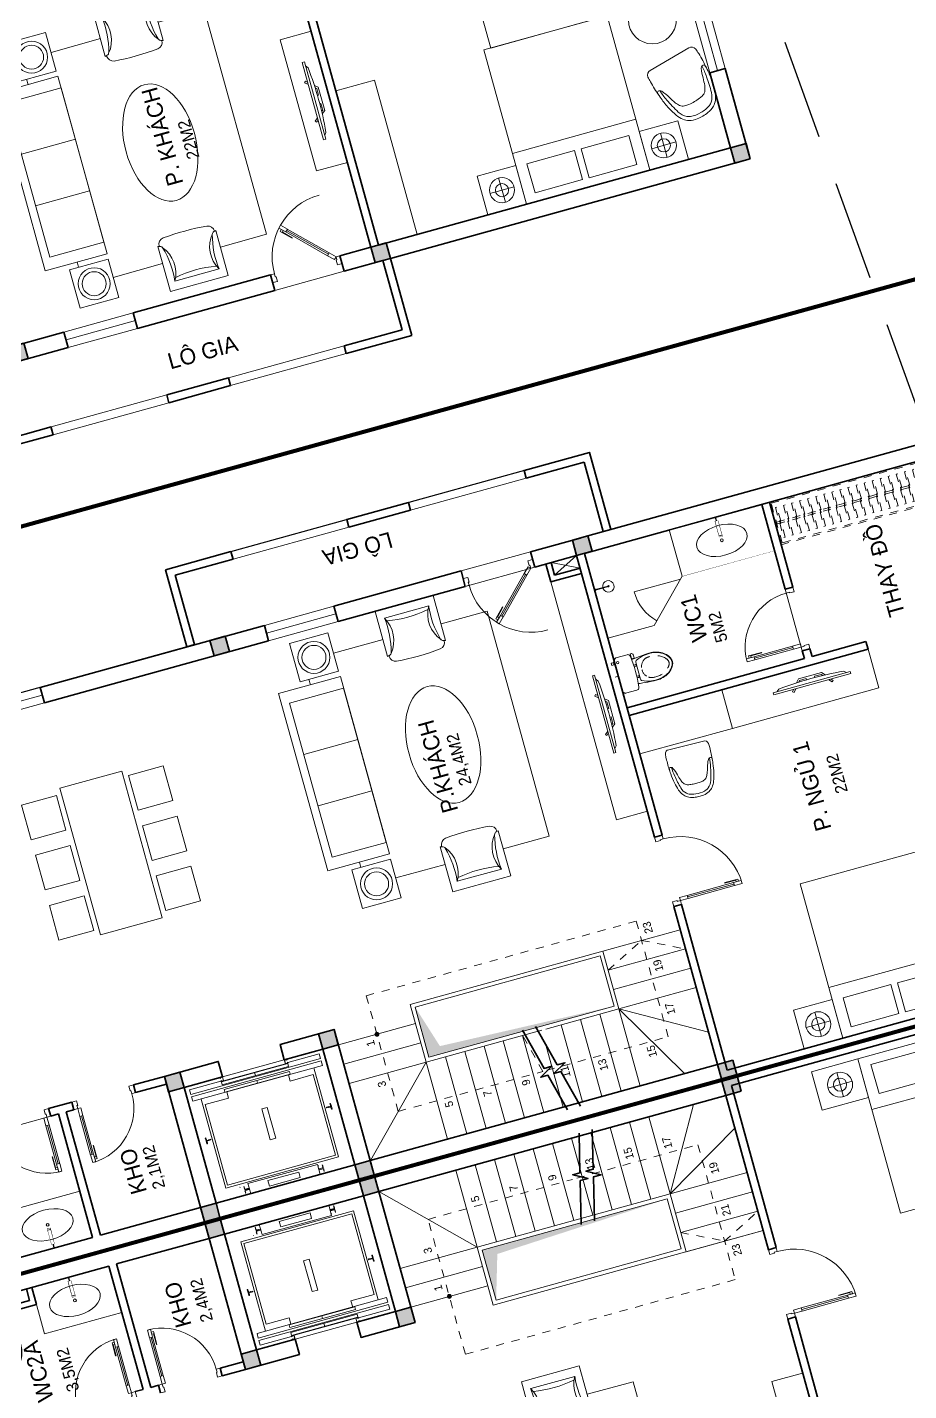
# Model space of a CAD drawing. Header units: metres. Extents: x 568336 to 569219, y 2065964 to 2066430.
# Drawn here: x 568550.93 to 568561.94, y 2066332.83 to 2066349.87 of the extents above; entities that cross this region are included whole.
import ezdxf

# ---------------------------------------------------------------- set-up
doc = ezdxf.new("R2010")
doc.units = ezdxf.units.M
for name, pattern in [('$AUDIT_BAD_LTYPE2', [0]), ('CENTER', [2, 1.25, -0.25, 0.25, -0.25]), ('HIDDEN', [0.375, 0.25, -0.125]), ('HIDDEN2', [0.1875, 0.125, -0.0625]), ('X-5M-G-MB PHONGNGU$0$HIDDEN2', [0.1875, 0.125, -0.0625]), ('xref-thap C (mb tang 32-2)$0$HIDDEN', [0.375, 0.25, -0.125])]:
    doc.linetypes.add(name, pattern=pattern)
doc.layers.get('0').update_dxf_attribs({"linetype": 'CONTINUOUS'})
doc.layers.get('DEFPOINTS').update_dxf_attribs({"linetype": 'CONTINUOUS'})
doc.layers.add('-AREA', color=2, linetype='CONTINUOUS', plot=False)
for name, color, linetype, lineweight in [('-CENTER', 143, 'CENTER', 13), ('-CONCRETE', 1, 'CONTINUOUS', 35), ('-DOOR', 137, 'CONTINUOUS', 9), ('-FURNITURE', 46, 'CONTINUOUS', 9), ('-HATCH', 8, 'CONTINUOUS', 5), ('-KH', 143, 'CONTINUOUS', 13), ('-LINE1', 7, 'CONTINUOUS', 18), ('-LINE2', 252, 'CONTINUOUS', 9), ('-TEXT', 7, 'CONTINUOUS', 15), ('-WALL', 4, 'CONTINUOUS', 35), ('TEXT25', 2, 'CONTINUOUS', 13)]:
    doc.layers.add(name, color=color, linetype=linetype, lineweight=lineweight)
doc.layers.add('-RANH GIOI LO DAT', color=12, linetype='CONTINUOUS')
doc.layers.add('RANHGIOI', color=2, linetype='HIDDEN')
doc.styles.add('SVN_AVO_thuong', font='')
doc.styles.add('T1', font='', dxfattribs={"height": 200})
doc.styles.add('vnavanth', font='', dxfattribs={"width": 0.8})
doc.styles.get('SVN_AVO_thuong').set_extended_font_data('SVN-Avo')
doc.styles.get('T1').set_extended_font_data('VNgeometric Light')
doc.styles.get('vnavanth').set_extended_font_data('.VnAvantH')

# ---------------------------------------------------------------- blocks, each defined once
blk = doc.blocks.new('A$C18091ED7')
for p, q in [((0, -42), (0, 0)), ((146, -27), (179, -27)), ((146, -27), (146, -30)), ((146, -30), (166, -30)), ((153, -37), (146, -30)), ((152, 0), (152, -27)), ((152, 0), (179, 0)), ((153, -37), (166, -37)), ((153, -40), (153, -37)), ((153, -40), (178, -40)), ((153, -40), (178, -40)), ((153, -40), (153, -42)), ((185, -30), (166, -30)), ((178, -37), (166, -37)), ((185, -30), (178, -37)), ((178, -37), (178, -40)), ((178, -40), (178, -42)), ((179, 0), (179, -27)), ((179, -27), (185, -27)), ((185, -27), (185, -30)), ((-83, -267), (-83, -300)), ((-83, -278), (-83, -288)), ((-61, -290), (-83, -290)), ((-63, -265), (-81, -265)), ((-61, -267), (-61, -300)), ((61, -267), (61, -300)), ((61, -290), (83, -290)), ((63, -265), (81, -265)), ((83, -267), (83, -300)), ((83, -278), (83, -288)), ((165, -262), (165, -290)), ((168, -260), (228, -260)), ((168, -292), (207, -292)), ((231, -274), (231, -262))]:
    blk.add_line(p, q)
for points in [[(230, -219, -0.137407), (225, -235), (222, -241, -0.236081), (198, -255, -0.051961), (-198, -255, -0.236081), (-222, -241), (-225, -235, -0.137407), (-230, -219), (-230, -72, -0.198912), (-226, -63), (-209, -46, -0.198912), (-200, -42), (0, -42), (200, -42, -0.198912), (209, -46), (226, -63, -0.198912), (230, -72)], [(144, -619, -0.212405), (26, -734, -0.027685), (-1, -739, -0.022279), (-26, -734, -0.212405), (-144, -619, -0.142796), (-167, -428, -0.093005), (-128, -309, -0.256439), (-111, -300), (0, -300), (111, -300, -0.256439), (128, -309, -0.093005), (167, -428, -0.142796)]]:
    blk.add_lwpolyline(points, format="xyb", close=True)
at = {"linetype": 'xref-thap C (mb tang 32-2)$0$HIDDEN', "ltscale": 100}
blk.add_lwpolyline([(61, -669, -0.199031), (0, -699, -0.199031), (-61, -669, -0.218924), (-132, -478, -0.153791), (-112, -404, -0.236701), (0, -348, -0.236701), (112, -404, -0.153791), (132, -478, -0.218924)], format="xyb", close=True, dxfattribs=at)
blk.add_circle((166, -78), 13.9)
for centre, radius, start, end in [((-81, -267), 1.98, 90, 180), ((-63, -267), 1.98, 0, 90), ((63, -267), 1.98, 90, 180), ((81, -267), 1.98, 0, 90), ((168, -262), 2.47, 90, 180), ((168, -290), 2.47, 180, 270), ((207, -277), 15.5, 270, 306.4659), ((168, -225), 80.1, 306.4659, 320.3123), ((228, -274), 2.47, 320.3123, 0)]:
    blk.add_arc(centre, radius, start, end)
for points in [[(-156, -259), (-157, -267), (-164, -328), (-169, -385), (-184, -528), (-136, -679), (-50, -735), (-20, -741), (0, -744)], [(156, -259), (157, -267), (164, -328), (169, -385), (184, -528), (136, -679), (50, -735), (20, -741), (0, -744)]]:
    blk.add_open_spline(points, degree=3, knots=[130.613938, 130.613938, 130.613938, 130.613938, 152.852109, 311.129351, 417.703951, 561.383393, 697.692632, 710.812262, 710.812262, 710.812262, 710.812262])
blk = doc.blocks.new('Sink_Cicle')
blk.add_lwpolyline([(17, -50), (-17, -50), (-18, -252), (17, -252)], close=True)
blk.add_circle((0, -300), 17.5)
at = {"layer": 'DEFPOINTS'}
blk.add_line((0, -100), (0, 0), dxfattribs=at)
blk.add_wipeout([(17, -50), (-17, -50), (-18, -252), (17, -252)])
at = {"layer": '-FURNITURE', "linetype": 'Continuous'}
blk.add_ellipse((0, -300), major_axis=(-325, 0), ratio=0.584615, dxfattribs=at)
blk.add_line((-18, -237), (17, -237))
blk = doc.blocks.new('A$C8a974c9c')
for p, q in [((1750, 2957), (1750, 2643)), ((1593, 2800), (1908, 2800)), ((1343, 2500), (1343, 700)), ((1750, 243), (1750, 557)), ((1593, 400), (1908, 400))]:
    blk.add_line(p, q)
for points in [[(2000, 3100), (1500, 3100), (1500, 2500), (2000, 2500)], [(1891, 2360), (1514, 2360), (1514, 1643), (1891, 1643)], [(1891, 840), (1514, 840), (1514, 1558), (1891, 1558)], [(2000, 100), (1500, 100), (1500, 700), (2000, 700)]]:
    blk.add_lwpolyline(points, close=True)
blk.add_lwpolyline([(2000, 2500), (0, 2500), (0, 700), (2000, 700), (2000, 2500)])
for centre, radius in [((1750, 2800), 157), ((1750, 2800), 82.4), ((1750, 400), 157), ((1750, 400), 82.4)]:
    blk.add_circle(centre, radius)
blk = doc.blocks.new('ghe11asdsdsdsd')
at = {"layer": '-FURNITURE', "ltscale": 5}
for p, q in [((-454, 642), (-454, -60)), ((447, 643), (445, -59)), ((339, 75), (-348, 74)), ((445, -59), (-454, -60))]:
    blk.add_line(p, q, dxfattribs=at)
for centre, radius, start, end in [((-557, 172), 481, 73.628, 77.6744), ((-330, 640), 103, 97.7909, 180.472), ((-435, 586), 50, 17.2905, 73.628), ((14, -3057), 3816, 85.1505, 95.3732), ((322, 644), 103, 359.5522, 82.2333), ((428, 586), 50, 106.2084, 162.5459), ((548, 172), 481, 102.162, 106.2084), ((-753, 311), 469, 329.603, 39.8271), ((-1717, 235), 1379, 353.2677, 15.3477), ((745, 311), 469, 140.0382, 210.2652), ((1709, 233), 1379, 164.5193, 186.6002), ((-1, -1576), 1730, 79.6029, 100.5814)]:
    blk.add_arc(centre, radius, start, end, dxfattribs=at)
blk = doc.blocks.new('GHE600')
at = {"layer": '-FURNITURE'}
for p, q in [((269950, 8710), (270650, 8710)), ((269950, 8043), (270650, 8043))]:
    blk.add_line(p, q, dxfattribs=at)
for points in [[(270146, 9595), (270146, 10095), (270646, 10095), (270646, 9595)], [(269850, 9526), (270650, 9526), (270650, 7226), (269850, 7226)], [(269950, 9376), (270650, 9376), (270650, 7376), (269950, 7376)], [(270146, 7158), (270146, 6658), (270646, 6658), (270646, 7158)]]:
    blk.add_lwpolyline(points, close=True, dxfattribs=at)
at = {"layer": '-FURNITURE', "elevation": 0}
for points in [[(271287, 9830), (270646, 9832)], [(272038, 6909), (272634, 6908), (272634, 9823), (272038, 9826)], [(270262, 9595), (270262, 9526)], [(270262, 7226), (270262, 7158)], [(270646, 6917), (271287, 6913)]]:
    blk.add_lwpolyline(points, dxfattribs=at)
at = {"layer": '-FURNITURE'}
for centre, radius in [((270396, 9845), 200), ((270396, 9845), 150), ((270396, 6908), 200), ((270396, 6908), 150)]:
    blk.add_circle(centre, radius, dxfattribs=at)
at = {"layer": '-FURNITURE', "extrusion": (0, 0, -1)}
blk.add_ellipse((271662, 8365), major_axis=(0, 750), ratio=0.589994, dxfattribs=at)
at = {"layer": '-FURNITURE', "zscale": 0.83397927038413}
for p, xscale, yscale, rotation in [((271659, 10145, 0), 0.83397927038413, 0.83397927038413, 179.9447021404027), ((271659, 6608, 0), -0.8339792703841301, 0.8339792703841301, 0.05529785959737722)]:
    blk.add_blockref('ghe11asdsdsdsd', p, dxfattribs=dict(at, xscale=xscale, yscale=yscale, rotation=rotation))
blk = doc.blocks.new('X-5M-DH-2-CORE$0$A$C75E80C28')
at = {"layer": '-LINE2', "linetype": 'Continuous', "ltscale": 2}
for p, q in [((-731, -149), (731, -149)), ((-731, -1305), (-731, -149)), ((-557, -112), (-560, -112)), ((-510, -22), (-510, -51)), ((-507, -22), (-510, -22)), ((-510, -109), (-510, -79)), ((-507, -22), (-507, -51)), ((-507, -109), (-507, -79)), ((-456, -57), (-501, -57)), ((-456, -60), (-501, -60)), ((-456, -70), (-501, -70)), ((-456, -73), (-501, -73)), ((-453, -63), (-453, -67)), ((-450, -63), (-450, -67)), ((450, -63), (450, -67)), ((453, -63), (453, -67)), ((456, -57), (501, -57)), ((456, -60), (501, -60)), ((456, -70), (501, -70)), ((456, -73), (501, -73)), ((457, -112), (460, -112)), ((507, -22), (510, -22)), ((507, -22), (507, -51)), ((507, -109), (507, -79)), ((510, -22), (510, -51)), ((510, -109), (510, -79)), ((731, -1305), (731, -149)), ((-700, -179), (700, -179)), ((-700, -1225), (-700, -179)), ((700, -1225), (700, -179)), ((840, -1305), (-840, -1305)), ((-840, -1365), (-840, -1305)), ((-700, -1225), (-400, -1225)), ((425, -1309), (-425, -1309)), ((-425, -1343), (-425, -1309)), ((425, -1343), (-425, -1343)), ((-400, -1305), (-400, -1225)), ((0, -1309), (0, -1343)), ((700, -1225), (400, -1225)), ((400, -1305), (400, -1225)), ((425, -1343), (425, -1309)), ((840, -1365), (840, -1305)), ((840, -1365), (-840, -1365)), ((840, -1395), (-840, -1395)), ((-840, -1395), (-840, -1455)), ((-840, -1455), (-435, -1455)), ((-435, -1450), (-435, -1460)), ((-435, -1450), (-400, -1450)), ((-435, -1460), (-425, -1460)), ((-435, -1490), (-435, -1500)), ((-435, -1490), (-425, -1490)), ((-435, -1500), (-400, -1500)), ((-433, -1452), (-433, -1458)), ((-433, -1452), (-402, -1452)), ((-433, -1458), (-425, -1458)), ((-433, -1492), (-433, -1498)), ((-433, -1492), (-425, -1492)), ((-433, -1498), (-402, -1498)), ((430, -1406), (-430, -1406)), ((-430, -1406), (-430, -1446)), ((430, -1446), (-430, -1446)), ((-425, -1458), (-425, -1460)), ((-425, -1490), (-425, -1492)), ((-402, -1452), (-402, -1498)), ((400, -1450), (-400, -1450)), ((-400, -1450), (-400, -1500)), ((0, -1406), (0, -1446)), ((400, -1450), (400, -1500)), ((435, -1450), (400, -1450)), ((435, -1500), (400, -1500)), ((402, -1452), (402, -1498)), ((433, -1452), (402, -1452)), ((433, -1498), (402, -1498)), ((433, -1458), (425, -1458)), ((425, -1458), (425, -1460)), ((435, -1460), (425, -1460)), ((425, -1490), (425, -1492)), ((435, -1490), (425, -1490)), ((433, -1492), (425, -1492)), ((430, -1406), (430, -1446)), ((433, -1452), (433, -1458)), ((433, -1492), (433, -1498)), ((435, -1450), (435, -1460)), ((840, -1455), (435, -1455)), ((435, -1490), (435, -1500)), ((840, -1395), (840, -1455))]:
    blk.add_line(p, q, dxfattribs=at)
for points in [[(-450, 0), (-450, -130), (450, -130), (450, 0)], [(-200, -29), (200, -29), (200, -101), (-200, -101)], [(-36, -584), (36, -584), (36, -984), (-36, -984)]]:
    blk.add_lwpolyline(points, close=True, dxfattribs=at)
for points in [[(-780, -789), (-751, -789, 0.414214), (-750, -788), (-750, -784), (-750, -780, 0.414214), (-751, -779), (-780, -779, -0.256978), (-784, -782), (-798, -782, -0.414214), (-801, -779), (-804, -749, 0.414214), (-807, -746), (-812, -746), (-812, -784), (-812, -821), (-807, -821, 0.414214), (-804, -818), (-801, -789, -0.414214), (-798, -786), (-784, -786, -0.256978), (-780, -789)], [(780, -789), (751, -789, -0.414214), (750, -788), (750, -784), (750, -780, -0.414214), (751, -779), (780, -779, 0.256978), (784, -782), (798, -782, 0.414214), (801, -779), (804, -749, -0.414214), (807, -746), (812, -746), (812, -784), (812, -821), (807, -821, -0.414214), (804, -818), (801, -789, 0.414214), (798, -786), (784, -786, 0.256978), (780, -789)]]:
    blk.add_lwpolyline(points, format="xyb", dxfattribs=at)
for centre, radius, start, end in [((-501, -51), 9.4, 180, 270), ((-501, -79), 9.4, 90, 180), ((-501, -51), 6.2, 180, 270), ((-501, -79), 6.2, 90, 180), ((-456, -63), 6.2, 0, 90), ((-456, -63), 3, 0, 90), ((-456, -67), 6.2, 270, 0), ((-456, -67), 3, 270, 0), ((456, -63), 6.2, 90, 180), ((456, -67), 6.2, 180, 270), ((456, -63), 3, 90, 180), ((456, -67), 3, 180, 270), ((501, -51), 6.2, 270, 0), ((501, -51), 9.4, 270, 0), ((501, -79), 9.4, 0, 90), ((501, -79), 6.2, 0, 90)]:
    blk.add_arc(centre, radius, start, end, dxfattribs=at)
blk = doc.blocks.new('A$C5C575821')
at = {"layer": '-CONCRETE'}
h = blk.add_hatch(color=256, dxfattribs=at)
h.dxf.hatch_style = 1
h.paths.add_polyline_path([(0, 200), (0, 0), (200, 0), (200, 200)])
blk.add_lwpolyline([(0, 0), (200, 0), (200, 200), (0, 200)], close=True, dxfattribs=at)
blk = doc.blocks.new('A$C3F71457E')
at = {"layer": '-CONCRETE'}
blk.add_lwpolyline([(0, -100), (0, 400), (-1500, 400), (-1500, -1400), (0, -1400), (0, -900), (200, -900), (200, -1600), (-1700, -1600), (-1700, 600), (200, 600), (200, -100), (0, -100)], dxfattribs=at)
at = {"layer": '-LINE1'}
blk.add_line((0, -900), (0, -100), dxfattribs=at)
at = {"layer": '-WALL'}
for p in [(-1700, 400), (0, 400), (-1700, -1600), (0, -1600)]:
    blk.add_blockref('A$C5C575821', p, dxfattribs=at)
at = {"color": 2, "rotation": 90}
blk.add_blockref('X-5M-DH-2-CORE$0$A$C75E80C28', (-1500, -500), dxfattribs=at)
blk = doc.blocks.new('*U18')
at = {"linetype": '$AUDIT_BAD_LTYPE2'}
for p, q in [((70, 100), (70, 600)), ((90, 600), (90, 100))]:
    blk.add_line(p, q, dxfattribs=at)
for points in [[(50, 600), (90, 600), (90, 700), (50, 700), (50, 600)], [(50, 603), (50, 100)], [(50, 100), (90, 100), (90, 0), (50, 0), (50, 100)]]:
    blk.add_lwpolyline(points)
for points in [[(118, 495), (118, 664), (90, 664), (90, 636), (113, 636), (113, 495)], [(0, 0), (50, 0), (50, -40), (60, -40), (60, -100), (0, -100)], [(800, 0), (750, 0), (750, -40), (740, -40), (740, -100), (800, -100)]]:
    blk.add_lwpolyline(points, close=True)
at = {"linetype": '$AUDIT_BAD_LTYPE2', "ltscale": 0.3}
blk.add_arc((50, 0), 700, 0, 90, dxfattribs=at)
blk = doc.blocks.new('*U152')
at = {"linetype": '$AUDIT_BAD_LTYPE2'}
for p, q in [((70, 100), (70, 700)), ((90, 700), (90, 100))]:
    blk.add_line(p, q, dxfattribs=at)
for points in [[(50, 700), (90, 700), (90, 800), (50, 800), (50, 700)], [(50, 703), (50, 100)], [(50, 100), (90, 100), (90, 0), (50, 0), (50, 100)]]:
    blk.add_lwpolyline(points)
for points in [[(118, 595), (118, 764), (90, 764), (90, 736), (113, 736), (113, 595)], [(0, 0), (50, 0), (50, -40), (60, -40), (60, -100), (0, -100)], [(900, 0), (850, 0), (850, -40), (840, -40), (840, -100), (900, -100)]]:
    blk.add_lwpolyline(points, close=True)
at = {"linetype": '$AUDIT_BAD_LTYPE2', "ltscale": 0.3}
blk.add_arc((50, 0), 800, 0, 90, dxfattribs=at)
blk = doc.blocks.new('M11-T2')
at = {"layer": '-HATCH', "true_color": 0x8c8896}
h = blk.add_hatch(color=252, dxfattribs=at)
h.dxf.hatch_style = 1
edge = h.paths.add_edge_path()
edge.add_arc((202565, -426064), 24.6, 0, 360)
h = blk.add_hatch(color=252, dxfattribs=at)
h.dxf.hatch_style = 1
h.paths.add_polyline_path([(202365, -426615), (203015, -426615), (203015, -429015), (202917, -426783)])
at = {"layer": '-FURNITURE'}
blk.add_lwpolyline([(203465, -421064), (204065, -421064), (204065, -422064), (203465, -422064)], close=True, dxfattribs=at)
at = {"layer": '-FURNITURE', "elevation": 0}
blk.add_lwpolyline([(198550, -429663), (200466, -429664), (200466, -430064), (198550, -430064)], close=True, dxfattribs=at)
at = {"layer": '-KH', "linetype": 'HIDDEN2', "ltscale": 5}
for points in [[(203565, -427991), (203565, -429564), (201815, -429564), (201815, -426064), (203565, -426064), (203565, -427939)], [(202565, -429064), (202315, -429564), (202565, -430064)]]:
    blk.add_lwpolyline(points, dxfattribs=at)
at = {"layer": '-KH'}
blk.add_circle((202565, -426064), 24.6, dxfattribs=at)
at = {"layer": '-LINE1'}
for p, q in [((202565, -426564), (202565, -425564)), ((202565, -425564), (202565, -426564)), ((202815, -426564), (202815, -425564)), ((202815, -425564), (202815, -426564)), ((203065, -425564), (203065, -426564)), ((203065, -426564), (202315, -426564)), ((202315, -429014), (202315, -426564)), ((203015, -426614), (202365, -426614)), ((202365, -429014), (202365, -426614)), ((203015, -429014), (203015, -426614)), ((203065, -429064), (203065, -426564)), ((202315, -430064), (202315, -429014)), ((203015, -429014), (202365, -429014)), ((203065, -429064), (202315, -429064)), ((202315, -429064), (202315, -430064)), ((202565, -429064), (202565, -430064)), ((202565, -430064), (202565, -429064)), ((202815, -429064), (202815, -430064)), ((202815, -430064), (202815, -429064)), ((203065, -430064), (203065, -429064)), ((203065, -429064), (203642, -430064)), ((203065, -429064), (204065, -429642)), ((204065, -430064), (202315, -430064))]:
    blk.add_line(p, q, dxfattribs=at)
at = {"layer": '-LINE1', "lineweight": 18}
for p, q in [((203065, -426564), (204065, -425564)), ((203065, -426564), (204065, -426564)), ((203065, -426814), (204065, -426814)), ((203065, -427064), (204065, -427064)), ((203065, -427314), (204065, -427314)), ((203065, -427564), (204065, -427564)), ((203065, -427814), (204065, -427814)), ((203065, -428064), (204065, -428064)), ((203065, -428314), (204065, -428314)), ((203065, -428564), (204065, -428564)), ((203065, -428814), (204065, -428814)), ((203065, -429064), (204065, -429064))]:
    blk.add_line(p, q, dxfattribs=at)
at = {"layer": '-RANH GIOI LO DAT', "linetype": 'HIDDEN', "ltscale": 10, "const_width": 50}
blk.add_lwpolyline([(198250, -438106), (204265, -437640), (204265, -416359), (193265, -416359), (193265, -433492)], close=True, dxfattribs=at)
at = {"layer": '-WALL'}
for p, q in [((204265, -435889), (204265, -419864)), ((203845, -421064), (203845, -420064)), ((203915, -420994), (203915, -420064)), ((203915, -420994), (204065, -420994)), ((203845, -421064), (204065, -421064)), ((202465, -422064), (202465, -421964)), ((204065, -422064), (202465, -422064)), ((202465, -422264), (202465, -422164)), ((204065, -422164), (202465, -422164)), ((204065, -423364), (204065, -422164)), ((202465, -422264), (202365, -422264)), ((202365, -423364), (202365, -423064)), ((202465, -423064), (202365, -423064)), ((202465, -423364), (202465, -423064)), ((204065, -430064), (204065, -425564)), ((201165, -430064), (197465, -430064)), ((201165, -430064), (201165, -430164)), ((204065, -430064), (202065, -430064)), ((202065, -430064), (202065, -430164)), ((201165, -430164), (197465, -430164)), ((204165, -430164), (202065, -430164))]:
    blk.add_line(p, q, dxfattribs=at)
for points in [[(202993, -427893), (203525, -428026), (203525, -428127), (203619, -427956), (203619, -428049), (204099, -428170)], [(202993, -428063), (203525, -428196), (203525, -428297), (203619, -428126), (203619, -428220), (204099, -428340)], [(203465, -434492), (204165, -434492), (204165, -430164)]]:
    blk.add_lwpolyline(points, dxfattribs=at)
at = {"layer": '-DOOR', "xscale": -1}
for name, p, rotation in [('*U18', (202465, -421964), 270), ('*U152', (201165, -430164), 180)]:
    blk.add_blockref(name, p, dxfattribs=dict(at, rotation=rotation))
at = {"layer": '-DOOR', "rotation": 270}
for name, p in [('*U18', (202465, -422264)), ('GHE600', (191102, -155360))]:
    blk.add_blockref(name, p, dxfattribs=at)
at = {"layer": '-FURNITURE', "rotation": 270}
blk.add_blockref('A$C18091ED7', (203887, -420564), dxfattribs=at)
at = {"layer": '-FURNITURE', "xscale": -1, "rotation": 180}
blk.add_blockref('A$C8a974c9c', (202065, -431075), dxfattribs=at)
at = {"layer": '-WALL', "rotation": 180}
blk.add_blockref('A$C3F71457E', (202565, -424964), dxfattribs=at)
at = {"layer": '-WALL'}
for p in [(204065, -425564), (204065, -430264)]:
    blk.add_blockref('A$C5C575821', p, dxfattribs=at)
at = {"layer": '-TEXT', "color": 2, "style": 'vnavanth'}
for s, p in [('wc2a', (202647, -420959)), ('kho', (203080, -422866))]:
    blk.add_text(s, height=200, dxfattribs=at).set_placement(p)
at = {"layer": '-TEXT', "style": 'T1'}
for s, p in [('1', (202667, -426007)), ('3', (203153, -426007)), ('5', (203617, -426749)), ('7', (203617, -427249)), ('9', (203617, -427749)), ('13', (203617, -428249)), ('15', (203617, -428749)), ('17', (203617, -429249)), ('23', (202095, -429730)), ('21', (202611, -429730)), ('19', (203156, -429730))]:
    blk.add_text(s, height=100, rotation=360, dxfattribs=at).set_placement(p)
at = {"layer": 'TEXT25', "style": 'T1'}
for s, p in [('3,5M2', (202674, -421298)), ('2,4M2', (203067, -423140))]:
    blk.add_text(s, height=150, rotation=360, dxfattribs=at).set_placement(p)
at = {"layer": '-FURNITURE', "rotation": 270}
blk.add_blockref('Sink_Cicle', (204065, -421541), dxfattribs=at)
at = {"layer": '-WALL'}
blk.add_line((204065, -422064), (204065, -420064), dxfattribs=at)
blk = doc.blocks.new('A$C7D524948')
at = {"layer": '-FURNITURE'}
for points in [[(0, 825, 0.023749), (-77, 820, 0.11104), (-175, 786, 0.085168), (-235, 733, 0.08855), (-282, 649, 0.027906), (-316, 526, 0.028342), (-340, 373, 0.04712), (-341, 283, 0.513527), (-285, 300, 0.059578), (-243, 414, -0.034465), (-213, 507, -0.059277), (-183, 564, -0.166146), (-133, 600, -0.052564), (-76, 612, -0.028554), (0, 615, -3.543335)], [(-1, 774, 0.105584), (-138, 751, 0.083976), (-176, 728, 0.149302), (-241, 626, 0.024909), (-289, 424, 0.026439), (-307, 278, -0.886333)], [(-1, 774, -0.105584), (137, 751, -0.083976), (175, 728, -0.149302), (240, 626, -0.024909), (288, 424, -0.026439), (305, 278, 0.886333)], [(0, 825, -0.023749), (77, 820, -0.11104), (175, 786, -0.085168), (235, 733, -0.08855), (282, 649, -0.027906), (316, 526, -0.028342), (340, 373, -0.04712), (341, 283, -0.513527), (285, 300, -0.059578), (243, 414, 0.034465), (213, 507, 0.059277), (183, 564, 0.166146), (133, 600, 0.052564), (76, 612, 0.028554), (0, 615, 3.543335)], [(-343, 328, 0.022671), (-350, 124, 0.012122), (-346, 57, 0.405508), (-279, 0), (0, 0)], [(343, 328, -0.022671), (350, 124, -0.012122), (346, 57, -0.405508), (279, 0), (0, 0)]]:
    blk.add_lwpolyline(points, format="xyb", dxfattribs=at)
blk = doc.blocks.new('*U233')
at = {"linetype": 'X-5M-G-MB PHONGNGU$0$HIDDEN2'}
for points in [[(0, 600), (0, 0), (2119, 0), (2119, 600)], [(2099, 580), (2099, 20), (20, 20), (20, 580)], [(2099, 287), (2099, 313), (20, 313), (20, 287)], [(114, 319), (109, 319), (109, 280), (114, 280)], [(228, 319), (223, 319), (223, 280), (228, 280)], [(342, 319), (337, 319), (337, 280), (342, 280)], [(456, 319), (451, 319), (451, 280), (456, 280)], [(570, 319), (565, 319), (565, 280), (570, 280)], [(684, 319), (679, 319), (679, 280), (684, 280)], [(798, 319), (793, 319), (793, 280), (798, 280)], [(912, 319), (907, 319), (907, 280), (912, 280)], [(1026, 319), (1021, 319), (1021, 280), (1026, 280)], [(1140, 319), (1135, 319), (1135, 280), (1140, 280)], [(1254, 319), (1249, 319), (1249, 280), (1254, 280)], [(1368, 319), (1363, 319), (1363, 280), (1368, 280)], [(1482, 319), (1477, 319), (1477, 280), (1482, 280)], [(1596, 319), (1591, 319), (1591, 280), (1596, 280)], [(1710, 319), (1705, 319), (1705, 280), (1710, 280)], [(1824, 319), (1819, 319), (1819, 280), (1824, 280)], [(1938, 319), (1933, 319), (1933, 280), (1938, 280)], [(2052, 319), (2047, 319), (2047, 280), (2052, 280)]]:
    blk.add_lwpolyline(points, close=True, dxfattribs=at)
for points in [[(122, 313), (122, 515), (100, 515), (100, 313)], [(236, 313), (236, 515), (214, 515), (214, 313)], [(350, 313), (350, 515), (328, 515), (328, 313)], [(464, 313), (464, 515), (442, 515), (442, 313)], [(578, 313), (578, 515), (556, 515), (556, 313)], [(692, 313), (692, 515), (670, 515), (670, 313)], [(806, 313), (806, 515), (784, 515), (784, 313)], [(920, 313), (920, 515), (898, 515), (898, 313)], [(1034, 313), (1034, 515), (1012, 515), (1012, 313)], [(1148, 313), (1148, 515), (1126, 515), (1126, 313)], [(1262, 313), (1262, 515), (1240, 515), (1240, 313)], [(1376, 313), (1376, 515), (1354, 515), (1354, 313)], [(1490, 313), (1490, 515), (1468, 515), (1468, 313)], [(1604, 313), (1604, 515), (1582, 515), (1582, 313)], [(1718, 313), (1718, 515), (1696, 515), (1696, 313)], [(1832, 313), (1832, 515), (1810, 515), (1810, 313)], [(1946, 313), (1946, 515), (1924, 515), (1924, 313)], [(2060, 313), (2060, 515), (2038, 515), (2038, 313)], [(100, 287), (100, 92), (122, 92), (122, 287)], [(214, 287), (214, 92), (236, 92), (236, 287)], [(328, 287), (328, 92), (350, 92), (350, 287)], [(442, 287), (442, 92), (464, 92), (464, 287)], [(556, 287), (556, 92), (578, 92), (578, 287)], [(670, 287), (670, 92), (692, 92), (692, 287)], [(784, 287), (784, 92), (806, 92), (806, 287)], [(898, 287), (898, 92), (920, 92), (920, 287)], [(1012, 287), (1012, 92), (1034, 92), (1034, 287)], [(1126, 287), (1126, 92), (1148, 92), (1148, 287)], [(1240, 287), (1240, 92), (1262, 92), (1262, 287)], [(1354, 287), (1354, 92), (1376, 92), (1376, 287)], [(1468, 287), (1468, 92), (1490, 92), (1490, 287)], [(1582, 287), (1582, 92), (1604, 92), (1604, 287)], [(1696, 287), (1696, 92), (1718, 92), (1718, 287)], [(1810, 287), (1810, 92), (1832, 92), (1832, 287)], [(1924, 287), (1924, 92), (1946, 92), (1946, 287)], [(2038, 287), (2038, 92), (2060, 92), (2060, 287)]]:
    blk.add_lwpolyline(points, dxfattribs=at)
blk = doc.blocks.new('*U208')
at = {"ltscale": 300}
blk.add_lwpolyline([(0, 0), (1200, 0), (1200, -600), (0, -600)], close=True, dxfattribs=at)
blk.add_wipeout([(0, 0), (1200, 0), (1200, -600), (0, -600)], dxfattribs=at)
blk.add_blockref('Sink_Cicle', (600, 0), dxfattribs=at)
blk = doc.blocks.new('A$C18251349')
at = {"layer": '-LINE1'}
for points in [[(900, 4650), (1000, 4650), (1000, 3150), (900, 3150)], [(1000, 2350), (900, 2350), (900, 850), (1000, 850)]]:
    blk.add_lwpolyline(points, close=True, dxfattribs=at)
at = {"layer": '-WALL'}
for p, q in [((0, 5500), (1000, 5500)), ((0, 5500), (0, 5400)), ((1000, 4650), (1000, 5500)), ((0, 5400), (900, 5400)), ((900, 4650), (900, 5400)), ((900, 4650), (1000, 4650)), ((1000, 4650), (910, 4650)), ((900, 3150), (1000, 3150)), ((900, 3150), (900, 2350)), ((1000, 3150), (1000, 2350)), ((900, 2350), (1000, 2350)), ((900, 850), (1000, 850)), ((900, 850), (900, 100)), ((1000, 850), (1000, 0)), ((900, 100), (0, 100)), ((0, 100), (0, 0)), ((0, 0), (1000, 0))]:
    blk.add_line(p, q, dxfattribs=at)
blk = doc.blocks.new('XR.MB.LM123$0$tvi 1')
blk.add_lwpolyline([(29, 0), (29, -1000), (0, -1000), (0, 0)], close=True)
for points in [[(29, -50), (52, -81)], [(-24, -236), (-39, -252)], [(0, -285), (-39, -252)], [(0, -256), (-24, -236)], [(70, -315), (111, -350), (111, -650), (70, -685)], [(89, -446), (89, -360), (71, -345)], [(89, -446), (73, -446)], [(89, -554), (89, -640), (71, -655)], [(89, -554), (73, -554)], [(0, -715), (-39, -748)], [(-24, -764), (-39, -748)], [(0, -744), (-24, -764)], [(29, -950), (52, -919)]]:
    blk.add_lwpolyline(points)
blk.add_arc((-4025, -500), 4099, 354.1311, 5.8689)
blk = doc.blocks.new('*U210')
at = {"linetype": '$AUDIT_BAD_LTYPE2'}
for p, q in [((135, 57), (559, 481)), ((573, 467), (149, 42))]:
    blk.add_line(p, q, dxfattribs=at)
for points in [[(519, 372), (639, 492), (619, 512), (599, 492), (615, 476), (515, 376)], [(0, 0), (50, 0), (50, -40), (60, -40), (60, -100), (0, -100)], [(900, 0), (850, 0), (850, -40), (840, -40), (840, -100), (900, -100)]]:
    blk.add_lwpolyline(points, close=True)
for points in [[(545, 495), (573, 467), (644, 537), (616, 566), (545, 495)], [(547, 497), (121, 71)], [(121, 71), (149, 42), (78, -28), (50, 0), (121, 71)]]:
    blk.add_lwpolyline(points)
at = {"linetype": '$AUDIT_BAD_LTYPE2', "ltscale": 0.3}
blk.add_arc((50, 0), 800, 0, 90, dxfattribs=at)
blk = doc.blocks.new('shower')
for points in [[(180919, -32316), (180912, -32316), (180912, -32147), (180919, -32147)], [(180929, -32327), (180902, -32327), (180902, -32316), (180929, -32316)]]:
    blk.add_lwpolyline(points, close=True)
for radius, start, end in [(72, 272.7907, 267.2093), (8.35, 294.8355, 245.1645)]:
    blk.add_arc((180916, -32147), radius, start, end)
blk = doc.blocks.new('A$C2896516a')
for points in [[(75, 1386), (525, 1386), (525, 1836), (75, 1836), (75, 1386)], [(725, 1386), (1175, 1386), (1175, 1836), (725, 1836), (725, 1386)], [(1375, 1386), (1825, 1386), (1825, 1836), (1375, 1836), (1375, 1386)], [(75, 450), (525, 450), (525, 0), (75, 0), (75, 450)], [(725, 450), (1175, 450), (1175, 0), (725, 0), (725, 450)], [(1375, 450), (1825, 450), (1825, 0), (1375, 0), (1375, 450)]]:
    blk.add_lwpolyline(points)
blk.add_lwpolyline([(0, 518), (1900, 518), (1900, 1318), (0, 1318)], close=True)
blk = doc.blocks.new('G1600')
for p, q in [((137477, -212827), (139077, -212827)), ((137228, -213392), (137228, -213077)), ((139326, -213392), (139326, -213077)), ((137385, -213234), (137070, -213234)), ((139169, -213234), (139484, -213234))]:
    blk.add_line(p, q)
blk.add_lwpolyline([(137477, -213484), (137477, -211484), (139077, -211484), (139077, -213484), (137477, -213484)])
for points in [[(136977, -213484), (136977, -212984), (137477, -212984), (137477, -213484)], [(139577, -213484), (139577, -212984), (139077, -212984), (139077, -213484)], [(137617, -213375), (137617, -212999), (138235, -212999), (138235, -213375)], [(138937, -213375), (138937, -212999), (138320, -212999), (138320, -213375)]]:
    blk.add_lwpolyline(points, close=True)
for centre, radius in [((137228, -213234), 157), ((137228, -213234), 82.4), ((139326, -213234), 157), ((139326, -213234), 82.4)]:
    blk.add_circle(centre, radius)
blk = doc.blocks.new('M29-T2')
at = {"layer": '-HATCH', "true_color": 0x8c8896}
h = blk.add_hatch(color=252, dxfattribs=at)
h.dxf.hatch_style = 1
edge = h.paths.add_edge_path()
edge.add_arc((196884, -826117), 24.6, 0, 360)
h = blk.add_hatch(color=252, dxfattribs=at)
h.dxf.hatch_style = 1
h.paths.add_polyline_path([(197084, -826667), (196434, -826667), (196434, -829067), (196532, -826836)])
at = {"layer": '-DOOR'}
for p, q in [((201985, -821816), (201985, -823216)), ((202084, -821816), (202085, -823216)), ((202185, -821816), (202185, -823216))]:
    blk.add_line(p, q, dxfattribs=at)
for points in [[(201985, -826123), (202185, -826123), (202185, -827023), (201985, -827023)], [(201985, -828673), (202185, -828673), (202185, -829573), (201985, -829573)]]:
    blk.add_lwpolyline(points, close=True, dxfattribs=at)
for points in [[(202085, -827023), (202085, -826123)], [(200885, -832517), (200085, -832517)]]:
    blk.add_lwpolyline(points, dxfattribs=at)
at = {"layer": '-FURNITURE'}
blk.add_line((200885, -830217), (200885, -830817), dxfattribs=at)
for points in [[(195985, -821016), (195385, -821016), (195385, -822016), (195985, -822016)], [(198670, -829717), (201753, -829717), (201753, -830117), (198670, -830117)], [(199385, -831417), (199885, -831417), (199885, -830217), (199385, -830217)], [(199385, -833315), (199385, -831417), (199885, -831417), (199885, -833315)]]:
    blk.add_lwpolyline(points, close=True, dxfattribs=at)
for points in [[(201985, -829787), (201823, -830117)], [(201823, -829787), (201985, -830117)]]:
    blk.add_lwpolyline(points, dxfattribs=at)
blk.add_arc((201356, -831289), 600, 90, 135, dxfattribs=at)
at = {"layer": '-HATCH'}
blk.add_line((196985, -821116), (196985, -821916), dxfattribs=at)
at = {"layer": '-KH', "linetype": 'HIDDEN2', "ltscale": 5}
blk.add_line((195884, -827992), (196384, -827867), dxfattribs=at)
for points in [[(195884, -828044), (195884, -829617), (197384, -829617), (197384, -826117), (195884, -826117), (195884, -827992)], [(196884, -829117), (197134, -829617), (196884, -830117)]]:
    blk.add_lwpolyline(points, dxfattribs=at)
at = {"layer": '-KH'}
blk.add_circle((196884, -826117), 24.6, dxfattribs=at)
at = {"layer": '-LINE1', "lineweight": 18}
for p, q in [((196384, -826617), (195384, -825617)), ((196384, -826617), (195384, -826617)), ((196384, -826867), (195384, -826867)), ((196384, -827117), (195384, -827117)), ((196384, -827367), (195384, -827367)), ((196384, -827617), (195384, -827617)), ((196384, -827867), (195384, -827867)), ((196178, -828117), (195384, -828117)), ((196384, -828367), (195384, -828367)), ((196384, -828617), (195384, -828617)), ((196384, -828867), (195384, -828867)), ((196384, -829117), (195384, -829117))]:
    blk.add_line(p, q, dxfattribs=at)
at = {"layer": '-LINE1'}
for p, q in [((196384, -825617), (196384, -826617)), ((196634, -826617), (196634, -825617)), ((196634, -825617), (196634, -826617)), ((196884, -826617), (196884, -825617)), ((196884, -825617), (196884, -826617)), ((196384, -828117), (196384, -826617)), ((196384, -826617), (197134, -826617)), ((196434, -829067), (196434, -826667)), ((196434, -826667), (197084, -826667)), ((197084, -829067), (197084, -826667)), ((197134, -829117), (197134, -826617)), ((196384, -829117), (196384, -828169)), ((196384, -829117), (195384, -829695)), ((196384, -829117), (195807, -830117)), ((196384, -829117), (197134, -829117)), ((196384, -830117), (196384, -829117)), ((196434, -829067), (197084, -829067)), ((196634, -829117), (196634, -830117)), ((196634, -830117), (196634, -829117)), ((196884, -829117), (196884, -830117)), ((196884, -830117), (196884, -829117)), ((197134, -830117), (197134, -829117))]:
    blk.add_line(p, q, dxfattribs=at)
at = {"layer": '-RANH GIOI LO DAT', "linetype": 'HIDDEN', "ltscale": 10, "const_width": 50}
blk.add_lwpolyline([(195185, -837693), (204185, -836996), (204185, -816412), (195185, -816412)], close=True, dxfattribs=at)
at = {"layer": '-WALL'}
for p, q in [((195185, -819916), (195185, -835286)), ((196985, -821916), (197085, -821916)), ((196985, -822216), (197085, -822216)), ((196985, -823016), (197085, -823016)), ((202185, -823216), (201985, -823216)), ((202185, -826123), (201985, -826123)), ((202185, -827023), (201985, -827023)), ((201985, -828673), (202185, -828673)), ((201985, -829573), (202185, -829573)), ((201753, -829717), (201985, -829717)), ((201753, -829717), (201753, -830117)), ((201823, -829787), (201985, -829787)), ((201823, -829787), (201823, -830117)), ((195385, -830117), (197434, -830117)), ((197434, -830117), (197434, -830217)), ((198334, -830117), (201985, -830117)), ((198334, -830117), (198334, -830217)), ((195285, -830217), (197434, -830217)), ((195285, -830217), (195285, -834544)), ((198334, -830217), (201985, -830217)), ((199885, -830217), (199885, -833315)), ((199985, -832517), (199985, -830217)), ((202185, -834744), (202185, -830317)), ((200085, -832517), (199985, -832517)), ((200085, -832617), (200085, -832517)), ((199985, -833315), (199985, -832617)), ((199985, -832617), (200085, -832617)), ((199885, -833315), (199985, -833315))]:
    blk.add_line(p, q, dxfattribs=at)
at = {"layer": '-WALL', "linetype": 'Continuous', "ltscale": 10}
for p, q in [((195385, -822016), (195385, -820116)), ((196985, -822016), (196985, -821916)), ((197085, -822216), (197085, -821916)), ((196985, -822016), (195385, -822016)), ((195385, -823416), (195385, -822116)), ((196985, -822116), (195385, -822116)), ((196985, -822216), (196985, -822116)), ((196985, -823416), (196985, -823016)), ((197085, -823416), (197085, -823016)), ((201985, -823216), (201985, -826123)), ((202185, -823216), (202185, -826123)), ((195385, -830117), (195385, -825616)), ((201985, -828673), (201985, -827023)), ((202185, -828673), (202185, -827023)), ((201985, -829573), (201985, -830117)), ((202185, -829573), (202185, -830217)), ((200085, -832617), (200085, -832517)), ((200885, -832617), (200885, -832517))]:
    blk.add_line(p, q, dxfattribs=at)
at = {"layer": '-WALL'}
for points in [[(196448, -827883), (195916, -828016), (195916, -828117), (195822, -827946), (195822, -828039), (195342, -828159)], [(196448, -828053), (195916, -828186), (195916, -828287), (195822, -828116), (195822, -828209), (195342, -828329)]]:
    blk.add_lwpolyline(points, dxfattribs=at)
at = {"layer": '-DOOR', "rotation": 90.00000000000001}
for name, p in [('*U18', (196985, -821916)), ('*U210', (201985, -829573))]:
    blk.add_blockref(name, p, dxfattribs=at)
at = {"layer": '-DOOR', "xscale": -1}
for name, p, rotation in [('*U18', (196985, -822216), 90), ('*U152', (197434, -830217), 180)]:
    blk.add_blockref(name, p, dxfattribs=dict(at, rotation=rotation))
at = {"layer": '-DOOR'}
blk.add_blockref('*U18', (200085, -832517), dxfattribs=at)
at = {"layer": '-FURNITURE', "xscale": -1}
blk.add_blockref('A$C2896516a', (200903, -824437), dxfattribs=at)
at = {"layer": '-FURNITURE'}
for name, p, rotation in [('GHE600', (191789, -556218), 270.0000000100515), ('shower', (382431, -862510), 180.0106685096539), ('G1600', (408769, -694238), 270)]:
    blk.add_blockref(name, p, dxfattribs=dict(at, rotation=rotation))
at = {"layer": '-FURNITURE', "extrusion": (0, 0, -1)}
for p, rotation in [((-199483, -829906), 269.9963102775917), ((-199650, -833027), 179.9963102775916)]:
    blk.add_blockref('XR.MB.LM123$0$tvi 1', p, dxfattribs=dict(at, rotation=rotation))
at = {"layer": '-FURNITURE'}
blk.add_blockref('A$C18091ED7', (200393, -830175), dxfattribs=at)
at = {"layer": '-FURNITURE', "xscale": 0.8, "yscale": 0.8, "zscale": 0.8, "rotation": 88.60482781393533}
blk.add_blockref('A$C7D524948', (199335, -830802), dxfattribs=at)
at = {"layer": '-FURNITURE', "extrusion": (0, 0, -1), "xscale": -0.916666666665974, "yscale": 0.916666666665974, "zscale": -0.916666666665974, "rotation": 270}
blk.add_blockref('*U233', (-201985, -834559), dxfattribs=at)
at = {"layer": '-WALL', "xscale": -1, "rotation": 180}
blk.add_blockref('A$C3F71457E', (196885, -825016), dxfattribs=at)
at = {"layer": '-WALL'}
blk.add_blockref('A$C18251349', (202185, -830617), dxfattribs=at)
at = {"layer": '-WALL', "xscale": -1}
for p in [(195385, -825616), (202185, -825616), (195385, -830317), (202185, -830317)]:
    blk.add_blockref('A$C5C575821', p, dxfattribs=at)
at = {"layer": '-TEXT', "color": 2, "style": 'vnavanth'}
for s, p in [('kho', (195755, -822824)), ('wc1', (200542, -831419))]:
    blk.add_text(s, height=200, dxfattribs=at).set_placement(p)
at = {"layer": '-TEXT', "style": 'T1'}
for s, p in [('3', (196230, -826060)), ('1', (196759, -826060)), ('5', (195765, -826802)), ('7', (195765, -827302)), ('9', (195770, -827802)), ('11', (195732, -828312)), ('13', (195689, -828788)), ('15', (195689, -829421)), ('17', (196141, -829783)), ('19', (196701, -829783)), ('23', (197193, -829783))]:
    blk.add_text(s, height=100, rotation=0, dxfattribs=at).set_placement(p)
at = {"layer": '-TEXT', "color": 2, "style": 'vnavanth'}
blk.add_text('L¤ GIA', height=200, rotation=90, dxfattribs=at).set_placement((202896, -827947))
at = {"layer": 'TEXT25'}
for s, height, rotation, style, p in [('2,1M2', 150, 0, 'T1', (195747, -823060)), ('P.KHÁCH', 200, 360, 'SVN_AVO_thuong', (199312, -827844)), ('24,4M2', 150, 360, 'T1', (199586, -828094)), ('5M2', 150, 0, 'T1', (200458, -831655)), ('P. NGỦ 1', 200, 360, 'SVN_AVO_thuong', (197850, -832279)), ('22M2', 150, 360, 'T1', (198240, -832599)), ('THAY ĐỒ', 200, 360, 'SVN_AVO_thuong', (200187, -833879))]:
    blk.add_text(s, height=height, rotation=rotation, dxfattribs=dict(at, style=style)).set_placement(p)
at = {"layer": '-FURNITURE', "rotation": 90.00000000000001}
blk.add_blockref('Sink_Cicle', (195385, -821516), dxfattribs=at)
at = {"layer": '-FURNITURE', "extrusion": (0, 0, -1), "xscale": -1, "zscale": -1, "rotation": 90}
blk.add_blockref('*U208', (-201985, -831317), dxfattribs=at)
at = {"layer": '-AREA'}
blk.add_lwpolyline([(195185, -835944), (197985, -835944), (197985, -834744), (202185, -834744), (202185, -830617), (203184, -830617), (203184, -825117), (202185, -825117), (202185, -819916), (195185, -819916)], close=True, dxfattribs=at)
at = {"layer": '-FURNITURE'}
for p, q in [((200885, -830817), (201385, -831317)), ((201385, -831317), (201985, -831317))]:
    blk.add_line(p, q, dxfattribs=at)
blk.add_lwpolyline([(201356, -831289), (201356, -830689)], dxfattribs=at)
at = {"layer": '-WALL'}
blk.add_line((201985, -834559), (201985, -830217), dxfattribs=at)
blk.add_lwpolyline([(201985, -832517), (200885, -832517), (200885, -832617), (201985, -832617)], dxfattribs=at)
blk = doc.blocks.new('M30-T2')
at = {"layer": '-DOOR'}
blk.add_line((197299, -891628), (197299, -892528), dxfattribs=at)
for points in [[(197199, -892528), (197399, -892528), (197399, -891628), (197199, -891628)], [(200071, -900273), (198371, -900273), (198371, -900473), (200071, -900473)]]:
    blk.add_lwpolyline(points, close=True, dxfattribs=at)
for points in [[(197199, -894308), (197199, -895208)], [(200071, -900373), (198371, -900373)]]:
    blk.add_lwpolyline(points, dxfattribs=at)
at = {"layer": '-FURNITURE'}
for points in [[(200200, -895208), (198498, -895208), (198498, -895608), (200200, -895608)], [(197399, -895708), (199399, -895708), (199399, -896208), (197399, -896208)], [(199399, -897715), (199799, -897715), (199799, -899139), (199399, -899139)]]:
    blk.add_lwpolyline(points, close=True, dxfattribs=at)
blk.add_circle((199200, -899756), 300, dxfattribs=at)
at = {"layer": '-RANH GIOI LO DAT', "linetype": 'HIDDEN', "ltscale": 10, "const_width": 50}
blk.add_lwpolyline([(204199, -903242), (204199, -883354), (195199, -883354), (195199, -903938)], close=True, dxfattribs=at)
at = {"layer": '-WALL'}
for p, q in [((197399, -891628), (197399, -889558)), ((197199, -891628), (197199, -891008)), ((197399, -891628), (197199, -891628)), ((197199, -894308), (197199, -892528)), ((197399, -892528), (197199, -892528)), ((197399, -894308), (197399, -892528)), ((197399, -894308), (197199, -894308)), ((197199, -895708), (197199, -895208)), ((197399, -895208), (197199, -895208)), ((197399, -895608), (197399, -895208)), ((200699, -895608), (197399, -895608)), ((200699, -895708), (197399, -895708)), ((197399, -895708), (197399, -900273)), ((197199, -895808), (197199, -900473)), ((197399, -900273), (198371, -900273)), ((197199, -900473), (198371, -900473))]:
    blk.add_line(p, q, dxfattribs=at)
blk.add_lwpolyline([(198371, -900473), (198371, -900273)], dxfattribs=at)
at = {"layer": '-DOOR', "xscale": -1, "rotation": 270}
blk.add_blockref('*U210', (197399, -895208), dxfattribs=at)
at = {"layer": '-FURNITURE', "xscale": -1}
for name, p, rotation in [('GHE600', (207726, -621759), 89.99999998994852), ('G1600', (410884, -1036704), 270)]:
    blk.add_blockref(name, p, dxfattribs=dict(at, rotation=rotation))
at = {"layer": '-FURNITURE', "extrusion": (0, 0, -1), "xscale": -1, "rotation": 90.00368972240832}
blk.add_blockref('XR.MB.LM123$0$tvi 1', (-199851, -895397), dxfattribs=at)
at = {"layer": '-FURNITURE', "rotation": 104.8515813993226}
blk.add_blockref('A$C7D524948', (198670, -899832), dxfattribs=at)
at = {"layer": '-WALL', "xscale": -1}
blk.add_blockref('A$C18251349', (197199, -895808), dxfattribs=at)
at = {"layer": '-WALL'}
for p in [(197199, -891108), (197199, -895808), (197199, -900473)]:
    blk.add_blockref('A$C5C575821', p, dxfattribs=at)
at = {"layer": 'TEXT25'}
for s, height, rotation, style, p in [('LÔ GIA', 200, 270, 'SVN_AVO_thuong', (196594, -892787)), ('P. KHÁCH ', 200, 360, 'SVN_AVO_thuong', (198794, -893565)), ('22M2', 150, 360, 'T1', (199053, -893845))]:
    blk.add_text(s, height=height, rotation=rotation, dxfattribs=dict(at, style=style)).set_placement(p)

msp = doc.modelspace()

# ---------------------------------------------------------------- block references
at = {"layer": '-WALL', "color": 2, "true_color": 0xf1eb1f, "xscale": 0.001, "yscale": 0.001, "zscale": 0.001, "rotation": 105.4590240769039}
msp.add_blockref('M11-T2', (568199.547, 2066025.207), dxfattribs=at)

# ---------------------------------------------------------------- next in the draw order: block references
at = {"layer": '-CENTER', "xscale": 0.001, "yscale": 0.001, "zscale": 0.001, "rotation": 105.4590240790866}
msp.add_blockref('M29-T2', (567811.548, 2065927.325), dxfattribs=at)

# ---------------------------------------------------------------- next in the draw order: block references
at = {"layer": '-CENTER', "xscale": 0.001, "yscale": 0.001, "zscale": 0.001, "rotation": 105.4590240816413}
msp.add_blockref('M30-T2', (567744.632, 2065918.142), dxfattribs=at)

# ---------------------------------------------------------------- next in the draw order: linework, layer by layer
at = {"layer": 'RANHGIOI', "color": 12, "ltscale": 5}
msp.add_line((568554.656, 2066365.553), (568569.722, 2066323.895), dxfattribs=at)

doc.saveas('drawing.dxf')
